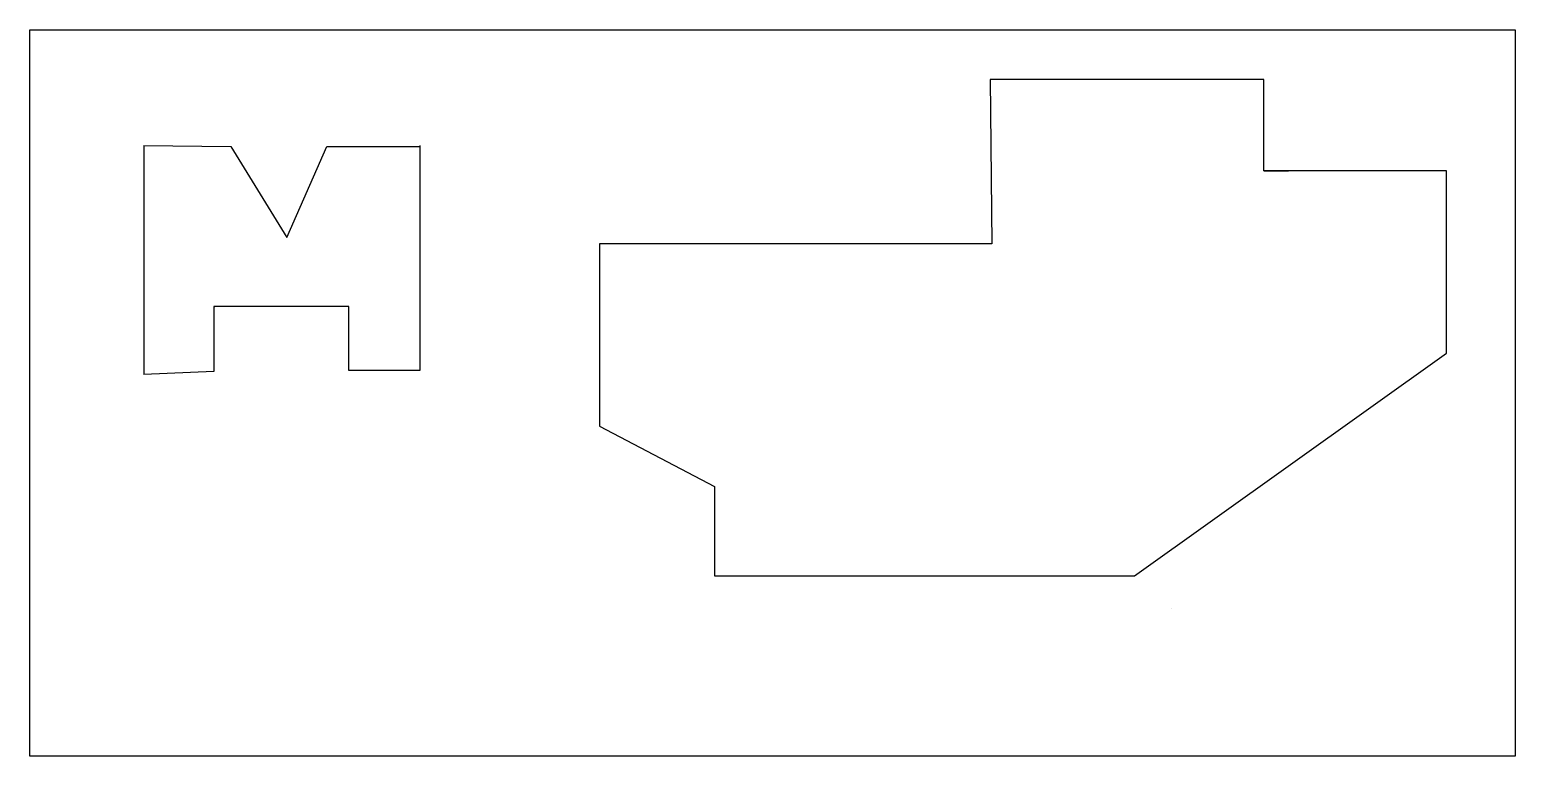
# Model space of a CAD drawing. Header units: centimetres. Extents: x 50 to 213, y -5 to 75.
import ezdxf

# ---------------------------------------------------------------- set-up
doc = ezdxf.new("R2010")
doc.units = ezdxf.units.CM
doc.header["$MEASUREMENT"] = 0

msp = doc.modelspace()

# ---------------------------------------------------------------- linework, layer by layer
for p, q in [((185.17, 69.64), (155.17, 69.64)), ((155.17, 69.64), (155.36, 51.64)), ((185.17, 59.64), (185.17, 69.64)), ((62.46, 62.39), (62.46, 37.31)), ((62.46, 62.39), (72, 62.28)), ((72, 62.28), (78.13, 52.32)), ((78.13, 52.32), (82.52, 62.28)), ((82.52, 62.28), (92.71, 62.28)), ((92.71, 62.39), (92.71, 62.39)), ((92.71, 62.39), (92.71, 37.75)), ((205.17, 59.64), (185.17, 59.64)), ((185.17, 59.64), (187.85, 59.64)), ((205.17, 39.64), (205.17, 59.64)), ((78.13, 52.32), (78.13, 52.32)), ((155.36, 51.64), (112.38, 51.64)), ((112.38, 51.64), (112.38, 31.63)), ((84.93, 44.76), (70.13, 44.76)), ((70.13, 44.76), (70.13, 37.64)), ((70.24, 44.76), (70.13, 44.66)), ((70.13, 44.66), (70.24, 44.76)), ((84.93, 37.75), (84.93, 44.76)), ((84.93, 44.76), (84.93, 44.76)), ((170.98, 15.25), (205.17, 39.64)), ((70.13, 37.64), (62.46, 37.31)), ((92.71, 37.75), (84.93, 37.75)), ((84.93, 37.75), (84.93, 37.75)), ((92.71, 37.75), (92.71, 37.75)), ((112.38, 31.63), (124.98, 25.03)), ((124.98, 25.03), (124.98, 25.03)), ((124.98, 25.03), (124.98, 15.25)), ((124.98, 15.25), (124.98, 15.25)), ((124.98, 15.25), (170.98, 15.25)), ((170.98, 15.25), (170.98, 15.25)), ((170.98, 15.25), (170.98, 15.25))]:
    msp.add_line(p, q)
for points in [[(49.96, 75.1), (212.71, 75.1), (212.71, -4.54), (49.96, -4.54)], [(175.04, 11.68), (175.04, 11.68), (175.04, 11.68), (175.04, 11.68)]]:
    msp.add_lwpolyline(points, close=True)

doc.saveas('drawing.dxf')
